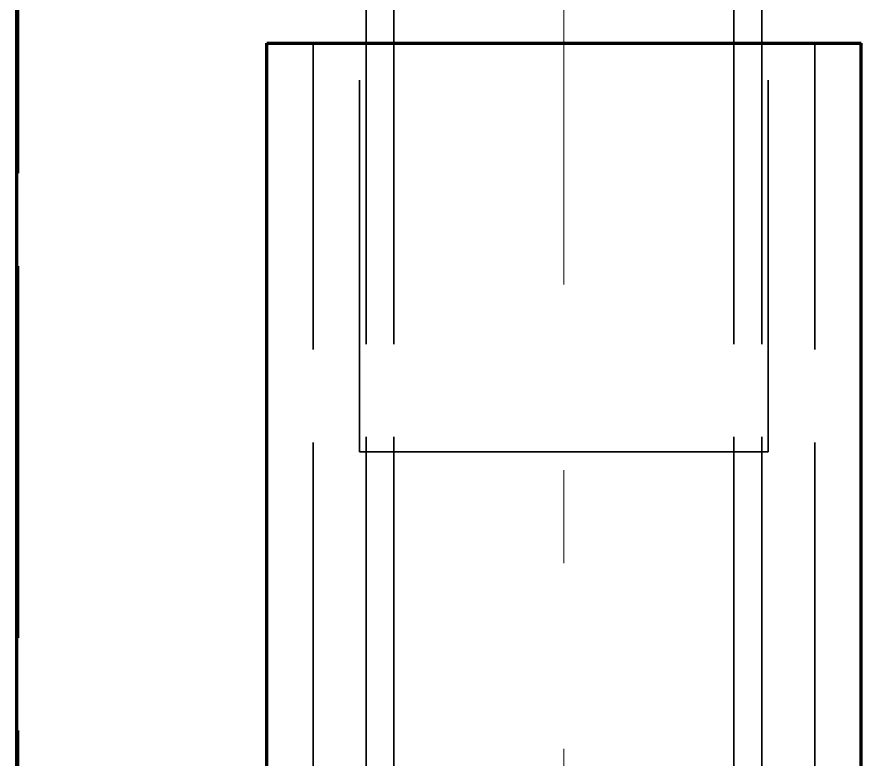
# Model space of a CAD drawing. Header units: millimetres. Extents: x 0 to 2208, y 0 to 420.
# Drawn here: x 183.94 to 193.03, y 178.43 to 186.42 of the extents above; entities that cross this region are included whole.
import ezdxf

# ---------------------------------------------------------------- set-up
doc = ezdxf.new("R2010")
doc.units = ezdxf.units.MM
doc.linetypes.add('IRAM-E-TRAZOS', pattern=[5, 4, -1])
doc.linetypes.add('IRAM-F-TRAZO-PUNTO', pattern=[20, 15, -2, 1, -2])
for name, color, linetype, lineweight in [('01-VISIBLE', 7, 'CONTINUOUS', 70), ('02-OCULTA', 4, 'IRAM-E-TRAZOS', 35), ('03-EJE', 1, 'IRAM-F-TRAZO-PUNTO', 18)]:
    doc.layers.add(name, color=color, linetype=linetype, lineweight=lineweight)

msp = doc.modelspace()

# ---------------------------------------------------------------- linework, layer by layer
at = {"layer": '01-VISIBLE'}
for p, q in [((183.9371, 164.8351), (183.9371, 198.1376)), ((186.627, 177.8351), (186.627, 186.1351)), ((193.027, 177.8351), (193.027, 186.1351))]:
    msp.add_line(p, q, dxfattribs=at)
msp.add_lwpolyline([(186.627, 186.1351), (186.727, 186.1351), (186.827, 186.1351), (186.927, 186.1351), (187.027, 186.1351), (187.127, 186.1351), (187.227, 186.1351), (187.327, 186.1351), (187.427, 186.1351), (187.527, 186.1351), (187.627, 186.1351), (187.727, 186.1351), (187.827, 186.1351), (187.927, 186.1351), (188.027, 186.1351), (188.127, 186.1351), (188.227, 186.1351), (188.327, 186.1351), (188.427, 186.1351), (188.527, 186.1351), (188.627, 186.1351), (188.727, 186.1351), (188.827, 186.1351), (188.927, 186.1351), (189.027, 186.1351), (189.127, 186.1351), (189.227, 186.1351), (189.327, 186.1351), (189.427, 186.1351), (189.527, 186.1351), (189.627, 186.1351), (189.727, 186.1351), (189.827, 186.1351), (189.927, 186.1351), (190.027, 186.1351), (190.127, 186.1351), (190.227, 186.1351), (190.327, 186.1351), (190.427, 186.1351), (190.527, 186.1351), (190.627, 186.1351), (190.727, 186.1351), (190.827, 186.1351), (190.927, 186.1351), (191.027, 186.1351), (191.127, 186.1351), (191.227, 186.1351), (191.327, 186.1351), (191.427, 186.1351), (191.527, 186.1351), (191.627, 186.1351), (191.727, 186.1351), (191.827, 186.1351), (191.927, 186.1351), (192.027, 186.1351), (192.127, 186.1351), (192.227, 186.1351), (192.327, 186.1351), (192.427, 186.1351), (192.527, 186.1351), (192.627, 186.1351), (192.727, 186.1351), (192.827, 186.1351), (192.927, 186.1351), (193.027, 186.1351)], dxfattribs=at)
at = {"layer": '02-OCULTA'}
for p, q in [((187.697, 127.8951), (187.697, 230.9903)), ((187.997, 127.8951), (187.997, 230.9903)), ((191.657, 127.8951), (191.657, 230.9903)), ((191.957, 127.8951), (191.957, 230.9903)), ((183.9371, 154.7326), (183.9371, 198.1376)), ((183.9557, 154.7326), (183.9557, 198.1376)), ((183.9557, 154.7326), (183.9557, 198.1376)), ((187.127, 177.8351), (187.127, 186.1351)), ((187.627, 181.7351), (187.627, 186.1351)), ((192.027, 181.7351), (192.027, 186.1351)), ((192.527, 177.8351), (192.527, 186.1351))]:
    msp.add_line(p, q, dxfattribs=at)
for points in [[(189.827, 186.1351), (189.727, 186.1351), (189.627, 186.1351), (189.527, 186.1351), (189.427, 186.1351), (189.327, 186.1351), (189.227, 186.1351), (189.127, 186.1351), (189.027, 186.1351), (188.927, 186.1351), (188.827, 186.1351), (188.727, 186.1351), (188.627, 186.1351), (188.527, 186.1351), (188.427, 186.1351), (188.327, 186.1351), (188.227, 186.1351), (188.127, 186.1351), (188.027, 186.1351), (187.927, 186.1351), (187.827, 186.1351), (187.727, 186.1351), (187.627, 186.1351), (187.527, 186.1351), (187.427, 186.1351), (187.327, 186.1351), (187.227, 186.1351), (187.127, 186.1351), (187.027, 186.1351), (186.927, 186.1351), (186.827, 186.1351), (186.727, 186.1351), (186.627, 186.1351)], [(189.827, 186.1351), (189.727, 186.1351), (189.627, 186.1351), (189.527, 186.1351), (189.427, 186.1351), (189.327, 186.1351), (189.227, 186.1351), (189.127, 186.1351), (189.027, 186.1351), (188.927, 186.1351), (188.827, 186.1351), (188.727, 186.1351), (188.627, 186.1351), (188.527, 186.1351), (188.427, 186.1351), (188.327, 186.1351), (188.227, 186.1351), (188.127, 186.1351), (188.027, 186.1351), (187.927, 186.1351), (187.827, 186.1351), (187.727, 186.1351), (187.627, 186.1351), (187.527, 186.1351), (187.427, 186.1351), (187.327, 186.1351), (187.227, 186.1351), (187.127, 186.1351)], [(187.127, 186.1351), (187.227, 186.1351), (187.327, 186.1351), (187.427, 186.1351), (187.527, 186.1351), (187.627, 186.1351), (187.727, 186.1351), (187.827, 186.1351), (187.927, 186.1351), (188.027, 186.1351), (188.127, 186.1351), (188.227, 186.1351), (188.327, 186.1351), (188.427, 186.1351), (188.527, 186.1351), (188.627, 186.1351), (188.727, 186.1351), (188.827, 186.1351), (188.927, 186.1351), (189.027, 186.1351), (189.127, 186.1351), (189.227, 186.1351), (189.327, 186.1351), (189.427, 186.1351), (189.527, 186.1351), (189.627, 186.1351), (189.727, 186.1351), (189.827, 186.1351), (189.927, 186.1351), (190.027, 186.1351), (190.127, 186.1351), (190.227, 186.1351), (190.327, 186.1351), (190.427, 186.1351), (190.527, 186.1351), (190.627, 186.1351), (190.727, 186.1351), (190.827, 186.1351), (190.927, 186.1351), (191.027, 186.1351), (191.127, 186.1351), (191.227, 186.1351), (191.327, 186.1351), (191.427, 186.1351), (191.527, 186.1351), (191.627, 186.1351), (191.727, 186.1351), (191.827, 186.1351), (191.927, 186.1351), (192.027, 186.1351), (192.127, 186.1351), (192.227, 186.1351), (192.327, 186.1351), (192.427, 186.1351), (192.527, 186.1351)], [(189.827, 186.1351), (189.727, 186.1351), (189.627, 186.1351), (189.527, 186.1351), (189.427, 186.1351), (189.327, 186.1351), (189.227, 186.1351), (189.127, 186.1351), (189.027, 186.1351), (188.927, 186.1351), (188.827, 186.1351), (188.727, 186.1351), (188.627, 186.1351), (188.527, 186.1351), (188.427, 186.1351), (188.327, 186.1351), (188.227, 186.1351), (188.127, 186.1351), (188.027, 186.1351), (187.927, 186.1351), (187.827, 186.1351), (187.727, 186.1351), (187.627, 186.1351)], [(187.627, 186.1351), (187.727, 186.1351), (187.827, 186.1351), (187.927, 186.1351), (188.027, 186.1351), (188.127, 186.1351), (188.227, 186.1351), (188.327, 186.1351), (188.427, 186.1351), (188.527, 186.1351), (188.627, 186.1351), (188.727, 186.1351), (188.827, 186.1351), (188.927, 186.1351), (189.027, 186.1351), (189.127, 186.1351), (189.227, 186.1351), (189.327, 186.1351), (189.427, 186.1351), (189.527, 186.1351), (189.627, 186.1351), (189.727, 186.1351), (189.827, 186.1351), (189.927, 186.1351), (190.027, 186.1351), (190.127, 186.1351), (190.227, 186.1351), (190.327, 186.1351), (190.427, 186.1351), (190.527, 186.1351), (190.627, 186.1351), (190.727, 186.1351), (190.827, 186.1351), (190.927, 186.1351), (191.027, 186.1351), (191.127, 186.1351), (191.227, 186.1351), (191.327, 186.1351), (191.427, 186.1351), (191.527, 186.1351), (191.627, 186.1351), (191.727, 186.1351), (191.827, 186.1351), (191.927, 186.1351), (192.027, 186.1351)], [(193.027, 186.1351), (192.9238, 186.1351), (192.8205, 186.1351), (192.7173, 186.1351), (192.6141, 186.1351), (192.5109, 186.1351), (192.4076, 186.1351), (192.3044, 186.1351), (192.2012, 186.1351), (192.098, 186.1351), (191.9947, 186.1351), (191.8915, 186.1351), (191.7883, 186.1351), (191.6851, 186.1351), (191.5818, 186.1351), (191.4786, 186.1351), (191.3754, 186.1351), (191.2722, 186.1351), (191.1689, 186.1351), (191.0657, 186.1351), (190.9625, 186.1351), (190.8593, 186.1351), (190.756, 186.1351), (190.6528, 186.1351), (190.5496, 186.1351), (190.4464, 186.1351), (190.3431, 186.1351), (190.2399, 186.1351), (190.1367, 186.1351), (190.0335, 186.1351), (189.9302, 186.1351), (189.827, 186.1351)], [(192.527, 186.1351), (192.4232, 186.1351), (192.3193, 186.1351), (192.2155, 186.1351), (192.1116, 186.1351), (192.0078, 186.1351), (191.9039, 186.1351), (191.8001, 186.1351), (191.6962, 186.1351), (191.5924, 186.1351), (191.4885, 186.1351), (191.3847, 186.1351), (191.2808, 186.1351), (191.177, 186.1351), (191.0732, 186.1351), (190.9693, 186.1351), (190.8655, 186.1351), (190.7616, 186.1351), (190.6578, 186.1351), (190.5539, 186.1351), (190.4501, 186.1351), (190.3462, 186.1351), (190.2424, 186.1351), (190.1385, 186.1351), (190.0347, 186.1351), (189.9308, 186.1351), (189.827, 186.1351)], [(192.027, 186.1351), (191.9222, 186.1351), (191.8175, 186.1351), (191.7127, 186.1351), (191.608, 186.1351), (191.5032, 186.1351), (191.3984, 186.1351), (191.2937, 186.1351), (191.1889, 186.1351), (191.0841, 186.1351), (190.9794, 186.1351), (190.8746, 186.1351), (190.7699, 186.1351), (190.6651, 186.1351), (190.5603, 186.1351), (190.4556, 186.1351), (190.3508, 186.1351), (190.246, 186.1351), (190.1413, 186.1351), (190.0365, 186.1351), (189.9318, 186.1351), (189.827, 186.1351)], [(189.827, 181.7351), (189.727, 181.7351), (189.627, 181.7351), (189.527, 181.7351), (189.427, 181.7351), (189.327, 181.7351), (189.227, 181.7351), (189.127, 181.7351), (189.027, 181.7351), (188.927, 181.7351), (188.827, 181.7351), (188.727, 181.7351), (188.627, 181.7351), (188.527, 181.7351), (188.427, 181.7351), (188.327, 181.7351), (188.227, 181.7351), (188.127, 181.7351), (188.027, 181.7351), (187.927, 181.7351), (187.827, 181.7351), (187.727, 181.7351), (187.627, 181.7351)], [(187.627, 181.7351), (187.727, 181.7351), (187.827, 181.7351), (187.927, 181.7351), (188.027, 181.7351), (188.127, 181.7351), (188.227, 181.7351), (188.327, 181.7351), (188.427, 181.7351), (188.527, 181.7351), (188.627, 181.7351), (188.727, 181.7351), (188.827, 181.7351), (188.927, 181.7351), (189.027, 181.7351), (189.127, 181.7351), (189.227, 181.7351), (189.327, 181.7351), (189.427, 181.7351), (189.527, 181.7351), (189.627, 181.7351), (189.727, 181.7351), (189.827, 181.7351), (189.927, 181.7351), (190.027, 181.7351), (190.127, 181.7351), (190.227, 181.7351), (190.327, 181.7351), (190.427, 181.7351), (190.527, 181.7351), (190.627, 181.7351), (190.727, 181.7351), (190.827, 181.7351), (190.927, 181.7351), (191.027, 181.7351), (191.127, 181.7351), (191.227, 181.7351), (191.327, 181.7351), (191.427, 181.7351), (191.527, 181.7351), (191.627, 181.7351), (191.727, 181.7351), (191.827, 181.7351), (191.927, 181.7351), (192.027, 181.7351)], [(192.027, 181.7351), (191.9222, 181.7351), (191.8175, 181.7351), (191.7127, 181.7351), (191.608, 181.7351), (191.5032, 181.7351), (191.3984, 181.7351), (191.2937, 181.7351), (191.1889, 181.7351), (191.0841, 181.7351), (190.9794, 181.7351), (190.8746, 181.7351), (190.7699, 181.7351), (190.6651, 181.7351), (190.5603, 181.7351), (190.4556, 181.7351), (190.3508, 181.7351), (190.246, 181.7351), (190.1413, 181.7351), (190.0365, 181.7351), (189.9318, 181.7351), (189.827, 181.7351)]]:
    msp.add_lwpolyline(points, dxfattribs=at)
at = {"layer": '03-EJE'}
msp.add_line((189.827, 123.5351), (189.827, 242.7923), dxfattribs=at)

doc.saveas('drawing.dxf')
